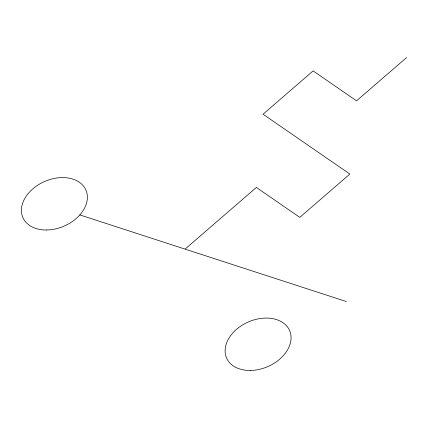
<?xml version="1.0" encoding="UTF-8"?>
<svg xmlns="http://www.w3.org/2000/svg" width="428" height="428" viewBox="0 0 428 428"><rect width="100%" height="100%" fill="white"/><g stroke="black" fill="none" stroke-linecap="round" stroke-linejoin="round"><path stroke-width="0.64" d="M185.447 248.775L256.383 187.437L299.787 217.365L349.858 174.068L263.054 114.206L313.125 70.909L356.529 100.842L406.6 57.545M79.827 214.91L346.343 301.537M250.316 370.466A34.374 24.348 -23.5 0 0 289.735 330.855A34.374 24.348 -23.5 0 0 234.212 331.486A34.374 24.348 -23.5 0 0 250.316 370.466M46.615 229.991A34.374 24.348 -23.5 0 0 86.033 190.374A34.374 24.348 -23.5 0 0 30.511 191.006A34.374 24.348 -23.5 0 0 46.615 229.991"/></g></svg>
